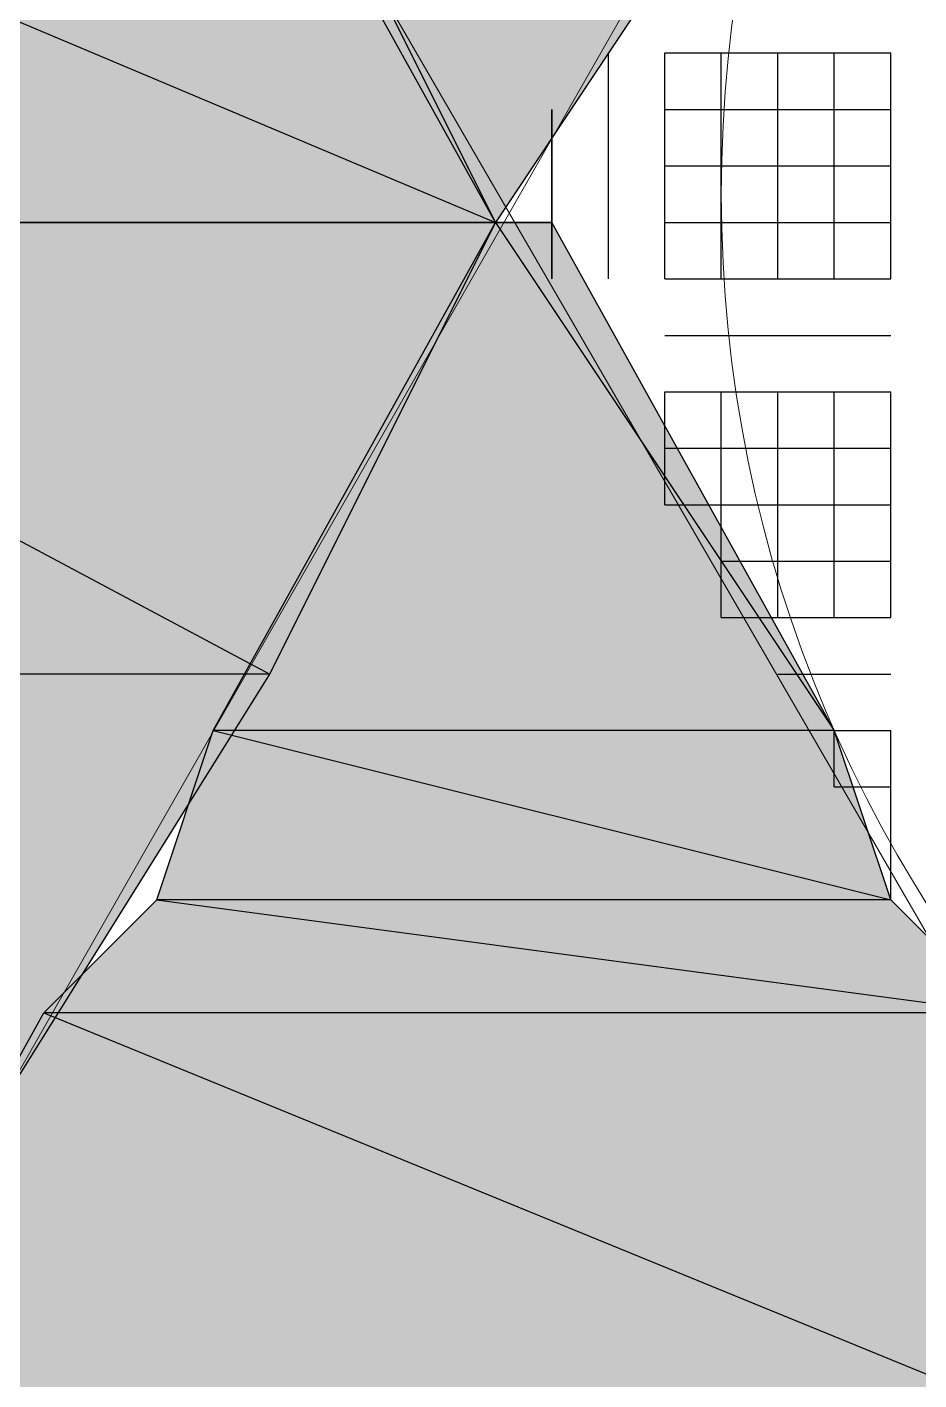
# Model space of a CAD drawing. Header units: millimetres. Extents: x 6 to 745025, y -1528 to 119936.
# Drawn here: x 179.495 to 180.164, y 109.001 to 110.016 of the extents above; entities that cross this region are included whole.
import ezdxf

# ---------------------------------------------------------------- set-up
doc = ezdxf.new("R2010")
doc.units = ezdxf.units.MM
doc.header["$MEASUREMENT"] = 0
doc.layers.get('0').update_dxf_attribs({"linetype": 'CONTINUOUS'})

msp = doc.modelspace()

# ---------------------------------------------------------------- hatches: boundary and pattern name
at = {"true_color": 0x000006}
msp.add_hatch(color=0, dxfattribs=at).paths.add_polyline_path([(179.6344, 110.2501), (180.1001, 110.2501), (179.8461, 109.8691)])
at = {"true_color": 0x000003}
h = msp.add_hatch(color=0, dxfattribs=at)
h.paths.add_polyline_path([(179.6768, 110.2078), (179.0418, 110.2078), (179.8461, 109.8691)])
h.paths.add_polyline_path([(179.0418, 110.2078), (179.8461, 109.8691), (179.0418, 109.8691)])
h = msp.add_hatch(color=0, dxfattribs=at)
h.paths.add_polyline_path([(179.0418, 109.8691), (179.8461, 109.8691)])
h.paths.add_polyline_path([(179.8461, 109.8691), (179.0418, 109.8691)])
h = msp.add_hatch(color=0, dxfattribs=at)
h.paths.add_polyline_path([(179.8461, 109.8691), (179.0418, 109.8691), (179.6768, 109.5304)])
h.paths.add_polyline_path([(179.0418, 109.8691), (179.6768, 109.5304), (179.0418, 109.5304)])
at = {"true_color": 0x000006}
h = msp.add_hatch(color=0, dxfattribs=at)
h.paths.add_polyline_path([(179.8884, 109.8691), (179.8461, 109.8691), (180.1001, 109.4881)])
h.paths.add_polyline_path([(179.8461, 109.8691), (180.1001, 109.4881), (179.6344, 109.4881)])
at = {"true_color": 0x000003}
h = msp.add_hatch(color=0, dxfattribs=at)
h.paths.add_polyline_path([(179.6768, 109.5304), (179.0418, 109.5304), (179.4651, 109.1918)])
h.paths.add_polyline_path([(179.0418, 109.5304), (179.4651, 109.1918), (179.1688, 109.1918)])
at = {"true_color": 0x000006}
h = msp.add_hatch(color=0, dxfattribs=at)
h.paths.add_polyline_path([(180.1001, 109.4881), (179.6344, 109.4881), (180.1424, 109.3611)])
h.paths.add_polyline_path([(179.6344, 109.4881), (180.1424, 109.3611), (179.5921, 109.3611)])
h = msp.add_hatch(color=0, dxfattribs=at)
h.paths.add_polyline_path([(180.1424, 109.3611), (179.5921, 109.3611), (180.2271, 109.2764)])
h.paths.add_polyline_path([(179.5921, 109.3611), (180.2271, 109.2764), (179.5074, 109.2764)])
h = msp.add_hatch(color=0, dxfattribs=at)
h.paths.add_polyline_path([(180.2271, 109.2764), (179.5074, 109.2764), (180.4388, 108.8954)])
h.paths.add_polyline_path([(179.5074, 109.2764), (180.4388, 108.8954), (179.2958, 108.8954)])

# ---------------------------------------------------------------- linework, layer by layer
at = {"color": 0, "linetype": 'Continuous', "lineweight": 25, "true_color": 0x000002}
for p, q in [((179.9308, 109.9961), (179.9308, 109.9961)), ((179.9308, 109.9961), (179.9308, 109.9961)), ((179.9308, 109.9961), (179.9308, 109.9961)), ((179.9308, 109.9961), (179.9308, 109.9961)), ((179.9308, 109.9961), (179.9308, 109.9961)), ((179.9308, 109.9961), (179.9308, 109.9961)), ((179.9308, 109.9961), (179.9308, 109.9961)), ((179.9731, 109.9961), (180.0154, 109.9961)), ((179.9731, 109.9961), (180.0154, 109.9961)), ((179.9731, 109.9961), (180.0154, 109.9961)), ((179.9731, 109.9961), (180.0154, 109.9961)), ((179.9731, 109.9961), (180.0154, 109.9961)), ((179.9731, 109.9961), (180.0154, 109.9961)), ((179.9731, 109.9961), (180.0154, 109.9961)), ((180.0154, 109.9538), (180.0154, 109.9961)), ((180.0154, 109.9961), (180.0154, 109.9961)), ((179.8884, 109.9538), (179.8884, 109.9538)), ((179.8884, 109.9538), (179.8884, 109.9538)), ((179.8884, 109.9538), (179.8884, 109.9538)), ((179.9308, 109.9538), (179.9308, 109.9538)), ((179.9308, 109.9538), (179.9308, 109.9538)), ((179.9308, 109.9538), (179.9308, 109.9538)), ((179.9308, 109.9538), (179.9308, 109.9538)), ((179.9308, 109.9538), (179.9308, 109.9538)), ((179.9308, 109.9538), (179.9308, 109.9538)), ((179.9308, 109.9538), (179.9308, 109.9538)), ((179.9731, 109.9538), (180.0154, 109.9538)), ((179.9731, 109.9538), (180.0154, 109.9538)), ((179.9731, 109.9538), (180.0154, 109.9538)), ((179.9731, 109.9538), (180.0154, 109.9538)), ((179.9731, 109.9538), (180.0154, 109.9538)), ((179.9731, 109.9538), (180.0154, 109.9538)), ((179.9731, 109.9538), (180.0154, 109.9538)), ((179.8884, 109.9114), (179.8884, 109.9114)), ((179.8884, 109.9114), (179.8884, 109.9114)), ((179.8884, 109.9114), (179.8884, 109.9114)), ((179.8884, 109.9114), (179.8884, 109.9114)), ((179.8884, 109.9114), (179.8884, 109.9114)), ((179.8884, 109.9114), (179.8884, 109.9114)), ((179.8884, 109.9114), (179.8884, 109.9114)), ((179.9308, 109.9114), (179.9308, 109.9114)), ((179.9308, 109.9114), (179.9308, 109.9114)), ((179.9308, 109.9114), (179.9308, 109.9114)), ((179.9308, 109.9114), (179.9308, 109.9114)), ((179.9308, 109.9114), (179.9308, 109.9114)), ((179.9308, 109.9114), (179.9308, 109.9114)), ((179.9308, 109.9114), (179.9308, 109.9114)), ((179.9731, 109.9114), (180.0154, 109.9114)), ((179.9731, 109.9114), (180.0154, 109.9114)), ((179.9731, 109.9114), (180.0154, 109.9114)), ((179.9731, 109.9114), (180.0154, 109.9114)), ((179.9731, 109.9114), (180.0154, 109.9114)), ((179.9731, 109.9114), (180.0154, 109.9114)), ((179.9731, 109.9114), (180.0154, 109.9114)), ((179.8461, 109.8691), (179.8884, 109.8691)), ((179.8884, 109.8691), (179.8884, 109.8691)), ((179.8884, 109.8691), (179.8884, 109.8691)), ((179.8884, 109.8691), (179.8884, 109.8691)), ((179.8884, 109.8691), (179.8884, 109.8691)), ((179.8884, 109.8691), (179.8884, 109.8691)), ((179.8884, 109.8691), (179.8884, 109.8691)), ((179.9308, 109.8691), (179.9308, 109.8691)), ((179.9308, 109.8691), (179.9308, 109.8691)), ((179.9308, 109.8691), (179.9308, 109.8691)), ((179.9308, 109.8691), (179.9308, 109.8691)), ((179.9308, 109.8691), (179.9308, 109.8691)), ((179.9308, 109.8691), (179.9308, 109.8691)), ((179.9308, 109.8691), (179.9308, 109.8691)), ((179.9731, 109.8691), (180.0154, 109.8691)), ((179.9731, 109.8691), (180.0154, 109.8691)), ((179.9731, 109.8691), (180.0154, 109.8691)), ((179.9731, 109.8691), (180.0154, 109.8691)), ((179.9731, 109.8691), (180.0154, 109.8691)), ((179.9731, 109.8691), (180.0154, 109.8691)), ((179.9731, 109.8691), (180.0154, 109.8691)), ((179.8884, 109.8268), (179.8884, 109.8268)), ((179.8884, 109.8268), (179.8884, 109.8268)), ((179.8884, 109.8268), (179.8884, 109.8268)), ((179.8884, 109.8268), (179.8884, 109.8268)), ((179.8884, 109.8268), (179.8884, 109.8268)), ((179.8884, 109.8268), (179.8884, 109.8268)), ((179.8884, 109.8268), (179.8884, 109.8268)), ((179.8884, 109.8268), (179.8884, 109.8268)), ((179.9308, 109.8268), (179.9308, 109.8268)), ((179.9308, 109.8268), (179.9308, 109.8268)), ((179.9308, 109.8268), (179.9308, 109.8268)), ((179.9308, 109.8268), (179.9308, 109.8268)), ((179.9308, 109.8268), (179.9308, 109.8268)), ((179.9308, 109.8268), (179.9308, 109.8268)), ((179.9308, 109.8268), (179.9308, 109.8268)), ((179.9308, 109.8268), (179.9308, 109.8268)), ((179.9731, 109.8268), (180.0154, 109.8268)), ((179.9731, 109.8268), (180.0154, 109.8268)), ((179.9731, 109.8268), (180.0154, 109.8268)), ((179.9731, 109.8268), (180.0154, 109.8268)), ((179.9731, 109.8268), (180.0154, 109.8268)), ((179.9731, 109.8268), (180.0154, 109.8268)), ((179.9731, 109.8268), (180.0154, 109.8268)), ((179.9731, 109.8268), (180.0154, 109.8268)), ((179.9308, 109.7844), (179.9308, 109.7844)), ((179.9308, 109.7844), (179.9308, 109.7844)), ((179.9308, 109.7844), (179.9308, 109.7844)), ((179.9308, 109.7844), (179.9308, 109.7844)), ((179.9308, 109.7844), (179.9308, 109.7844)), ((179.9308, 109.7844), (179.9308, 109.7844)), ((179.9308, 109.7844), (179.9308, 109.7844)), ((179.9308, 109.7844), (179.9308, 109.7844)), ((179.9308, 109.7844), (179.9308, 109.7844)), ((179.9308, 109.7844), (179.9308, 109.7844)), ((179.9308, 109.7844), (179.9308, 109.7844)), ((179.9308, 109.7844), (179.9308, 109.7844)), ((179.9308, 109.7844), (179.9308, 109.7844)), ((179.9308, 109.7844), (179.9308, 109.7844)), ((179.9731, 109.7844), (180.0154, 109.7844)), ((179.9731, 109.7844), (180.0154, 109.7844)), ((179.9731, 109.7844), (180.0154, 109.7844)), ((179.9731, 109.7844), (180.0154, 109.7844)), ((179.9731, 109.7844), (180.0154, 109.7844)), ((179.9731, 109.7844), (180.0154, 109.7844)), ((179.9731, 109.7844), (180.0154, 109.7844)), ((179.9731, 109.7844), (179.9731, 109.7844)), ((179.9731, 109.7844), (179.9731, 109.7844)), ((179.9731, 109.7844), (179.9731, 109.7844)), ((179.9731, 109.7844), (179.9731, 109.7844)), ((179.9731, 109.7844), (179.9731, 109.7844)), ((179.9731, 109.7844), (179.9731, 109.7844)), ((179.9731, 109.7844), (179.9731, 109.7844)), ((179.9731, 109.7844), (179.9731, 109.7844)), ((180.0154, 109.7844), (180.0154, 109.7844)), ((180.0154, 109.7844), (180.0154, 109.7844)), ((180.0154, 109.7844), (180.0154, 109.7844)), ((180.0154, 109.7844), (180.0154, 109.7844)), ((179.9308, 109.7421), (179.9308, 109.7421)), ((179.9308, 109.7421), (179.9308, 109.7421)), ((179.9308, 109.7421), (179.9308, 109.7421)), ((179.9308, 109.7421), (179.9308, 109.7421)), ((179.9308, 109.7421), (179.9308, 109.7421)), ((179.9308, 109.7421), (179.9308, 109.7421)), ((179.9308, 109.7421), (179.9308, 109.7421)), ((179.9308, 109.7421), (179.9308, 109.7421)), ((179.9308, 109.7421), (179.9308, 109.7421)), ((179.9731, 109.7421), (180.0154, 109.7421)), ((179.9731, 109.7421), (180.0154, 109.7421)), ((179.9731, 109.7421), (180.0154, 109.7421)), ((179.9731, 109.7421), (180.0154, 109.7421)), ((179.9731, 109.7421), (180.0154, 109.7421)), ((179.9731, 109.7421), (180.0154, 109.7421)), ((179.9731, 109.7421), (180.0154, 109.7421)), ((179.9731, 109.7421), (179.9731, 109.7421)), ((179.9731, 109.6998), (179.9731, 109.7421)), ((179.9731, 109.6998), (179.9731, 109.7421)), ((179.9731, 109.6998), (179.9731, 109.7421)), ((179.9731, 109.6998), (179.9731, 109.7421)), ((179.9731, 109.6998), (180.0154, 109.6998)), ((179.9731, 109.6998), (180.0154, 109.6998)), ((179.9731, 109.6998), (180.0154, 109.6998)), ((179.9731, 109.6998), (180.0154, 109.6998)), ((179.9731, 109.6998), (180.0154, 109.6998)), ((179.9731, 109.6998), (180.0154, 109.6998)), ((179.9731, 109.6998), (180.0154, 109.6998)), ((179.9731, 109.6574), (180.0154, 109.6574)), ((179.9731, 109.6574), (180.0154, 109.6574)), ((179.9731, 109.6574), (180.0154, 109.6574)), ((179.9731, 109.6574), (180.0154, 109.6574)), ((180.0154, 109.6574), (180.0578, 109.6574)), ((180.0154, 109.6574), (180.0578, 109.6574)), ((180.0154, 109.6574), (180.0578, 109.6574)), ((180.0154, 109.6151), (180.0578, 109.6151)), ((180.0154, 109.6151), (180.0578, 109.6151)), ((180.0154, 109.6151), (180.0578, 109.6151)), ((180.0154, 109.6151), (180.0578, 109.6151)), ((180.0154, 109.6151), (180.0578, 109.6151)), ((180.0154, 109.6151), (180.0578, 109.6151)), ((180.0154, 109.6151), (180.0578, 109.6151)), ((180.0578, 109.5728), (180.0578, 109.6151)), ((180.0154, 109.5728), (180.0578, 109.5728)), ((180.0154, 109.5728), (180.0578, 109.5728)), ((180.0154, 109.5728), (180.0578, 109.5728)), ((180.0578, 109.5728), (180.0578, 109.5728)), ((180.0578, 109.5728), (180.0578, 109.5728)), ((180.0578, 109.5728), (180.0578, 109.5728)), ((180.0578, 109.5728), (180.0578, 109.5728)), ((180.0578, 109.5728), (180.0578, 109.5728)), ((180.0578, 109.5728), (180.0578, 109.5728)), ((180.0578, 109.5728), (180.0578, 109.5728)), ((180.0578, 109.5728), (180.0578, 109.5728)), ((180.0578, 109.5304), (180.0578, 109.5304)), ((180.0578, 109.5304), (180.0578, 109.5304)), ((180.0578, 109.5304), (180.0578, 109.5304)), ((180.0578, 109.5304), (180.0578, 109.5304)), ((180.0578, 109.5304), (180.0578, 109.5304)), ((180.0578, 109.5304), (180.1001, 109.5304)), ((180.0578, 109.5304), (180.1001, 109.5304)), ((180.0578, 109.5304), (180.0578, 109.5304)), ((180.0578, 109.5304), (180.0578, 109.5304)), ((180.0578, 109.5304), (180.0578, 109.5304)), ((180.0578, 109.5304), (180.0578, 109.5304)), ((180.1001, 109.4881), (180.1001, 109.4881)), ((180.1001, 109.4881), (180.1001, 109.4881)), ((180.1001, 109.4881), (180.1001, 109.4881)), ((180.1001, 109.4881), (180.1001, 109.4881)), ((180.1001, 109.4881), (180.1001, 109.4881))]:
    msp.add_line(p, q, dxfattribs=at)
at = {"color": 0, "linetype": 'Continuous', "lineweight": 25, "true_color": 0x000001}
for p, q in [((180.0154, 109.7844), (180.0154, 109.7844)), ((180.0154, 109.7844), (180.0154, 109.7844)), ((180.0154, 109.7844), (180.0154, 109.7844)), ((180.0154, 109.7844), (180.0154, 109.7844)), ((180.0578, 109.7844), (180.0578, 109.7844)), ((180.0578, 109.7844), (180.0578, 109.7844)), ((180.0578, 109.7844), (180.0578, 109.7844)), ((180.0578, 109.7844), (180.0578, 109.7844)), ((180.0578, 109.7844), (180.0578, 109.7844)), ((180.0578, 109.7844), (180.0578, 109.7844)), ((180.0578, 109.7844), (180.0578, 109.7844)), ((180.1001, 109.7844), (180.1001, 109.7844)), ((180.1001, 109.7844), (180.1001, 109.7844)), ((180.1001, 109.7844), (180.1001, 109.7844)), ((180.1001, 109.7844), (180.1001, 109.7844)), ((180.1001, 109.7844), (180.1001, 109.7844)), ((180.1001, 109.7844), (180.1001, 109.7844)), ((180.1001, 109.7844), (180.1001, 109.7844)), ((180.1424, 109.7844), (180.1424, 109.7844)), ((180.1424, 109.7844), (180.1424, 109.7844)), ((180.1424, 109.7844), (180.1424, 109.7844)), ((180.1424, 109.7844), (180.1424, 109.7844)), ((180.1424, 109.7844), (180.1424, 109.7844)), ((180.1424, 109.7844), (180.1424, 109.7844)), ((180.1424, 109.7844), (180.1424, 109.7844)), ((180.0154, 109.7421), (180.0154, 109.7421)), ((180.0154, 109.6998), (180.0154, 109.7421)), ((180.0578, 109.5304), (180.0578, 109.5304)), ((180.0578, 109.5304), (180.0578, 109.5304)), ((180.1001, 109.5304), (180.1424, 109.5304)), ((180.1001, 109.5304), (180.1424, 109.5304)), ((180.1001, 109.5304), (180.1001, 109.5304)), ((180.1001, 109.5304), (180.1001, 109.5304)), ((180.1001, 109.5304), (180.1001, 109.5304)), ((180.1001, 109.5304), (180.1001, 109.5304)), ((180.1001, 109.5304), (180.1001, 109.5304)), ((180.1001, 109.5304), (180.1001, 109.5304)), ((180.1001, 109.5304), (180.1001, 109.5304)), ((180.1424, 109.5304), (180.1424, 109.5304)), ((180.1424, 109.5304), (180.1424, 109.5304)), ((180.1424, 109.5304), (180.1424, 109.5304)), ((180.1424, 109.5304), (180.1424, 109.5304)), ((180.1424, 109.5304), (180.1424, 109.5304)), ((180.1424, 109.5304), (180.1424, 109.5304)), ((180.1424, 109.5304), (180.1424, 109.5304)), ((180.1001, 109.4881), (180.1424, 109.4881)), ((180.1001, 109.4881), (180.1424, 109.4881)), ((180.1001, 109.4881), (180.1424, 109.4881)), ((180.1001, 109.4881), (180.1424, 109.4881)), ((180.1001, 109.4881), (180.1424, 109.4881)), ((180.1001, 109.4881), (180.1424, 109.4881)), ((180.1001, 109.4881), (180.1424, 109.4881)), ((180.1001, 109.4881), (180.1001, 109.4881)), ((180.1001, 109.4881), (180.1001, 109.4881)), ((180.1001, 109.4881), (180.1001, 109.4881)), ((180.1001, 109.4881), (180.1001, 109.4881)), ((180.1001, 109.4458), (180.1001, 109.4881)), ((180.1001, 109.4458), (180.1001, 109.4881)), ((180.1001, 109.4458), (180.1001, 109.4881)), ((180.1424, 109.4458), (180.1424, 109.4881)), ((180.1001, 109.4458), (180.1424, 109.4458)), ((180.1001, 109.4458), (180.1424, 109.4458)), ((180.1001, 109.4458), (180.1424, 109.4458)), ((180.1001, 109.4458), (180.1424, 109.4458)), ((180.1001, 109.4458), (180.1424, 109.4458)), ((180.1424, 109.4458), (180.1424, 109.4458)), ((180.1424, 109.4458), (180.1424, 109.4458)), ((180.1424, 109.4034), (180.1424, 109.4034)), ((180.1424, 109.4034), (180.1424, 109.4034)), ((180.1424, 109.4034), (180.1424, 109.4034)), ((180.1424, 109.4034), (180.1424, 109.4034)), ((180.1424, 109.4034), (180.1424, 109.4034)), ((180.1424, 109.4034), (180.1424, 109.4034)), ((180.1424, 109.4034), (180.1424, 109.4034)), ((180.1424, 109.3611), (180.1424, 109.3611)), ((180.1424, 109.3611), (180.1424, 109.3611)), ((180.1424, 109.3611), (180.1424, 109.3611)), ((180.1424, 109.3611), (180.1424, 109.3611))]:
    msp.add_line(p, q, dxfattribs=at)
at = {"color": 0, "linetype": 'Continuous', "lineweight": 18, "true_color": 0x000003}
msp.add_lwpolyline([(180.9891, 111.8588), (179.2958, 108.8954), (182.6824, 108.8954)], close=True, dxfattribs=at)
msp.add_lwpolyline([(180.9891, 107.8794), (182.6824, 110.8428), (179.2958, 110.8428), (180.9891, 107.9218)], dxfattribs=at)
at = {"color": 0, "linetype": 'Continuous', "lineweight": -2, "true_color": 0x000006}
for points in [[(179.6344, 110.2501), (180.1001, 110.2501), (179.8461, 109.8691)], [(179.8461, 109.8691), (180.1001, 109.4881), (179.6344, 109.4881)], [(179.8461, 109.8691), (179.8884, 109.8691), (179.8884, 109.8691)], [(179.8884, 109.8691), (179.8461, 109.8691), (180.1001, 109.4881)], [(179.6344, 109.4881), (180.1424, 109.3611), (179.5921, 109.3611)], [(180.1001, 109.4881), (179.6344, 109.4881), (180.1424, 109.3611)], [(179.5921, 109.3611), (180.2271, 109.2764), (179.5074, 109.2764)], [(180.1424, 109.3611), (179.5921, 109.3611), (180.2271, 109.2764)], [(179.5074, 109.2764), (180.4388, 108.8954), (179.2958, 108.8954)], [(180.2271, 109.2764), (179.5074, 109.2764), (180.4388, 108.8954)]]:
    msp.add_lwpolyline(points, close=True, dxfattribs=at)
at = {"color": 0, "linetype": 'Continuous', "lineweight": -2, "true_color": 0x000003}
for points in [[(179.6768, 110.2078), (179.0418, 110.2078), (179.8461, 109.8691)], [(179.0418, 110.2078), (179.8461, 109.8691), (179.0418, 109.8691)], [(179.0418, 109.8691), (179.8461, 109.8691), (179.8461, 109.8691)], [(179.8461, 109.8691), (179.8461, 109.8691), (179.0418, 109.8691)], [(179.8461, 109.8691), (179.0418, 109.8691), (179.6768, 109.5304)], [(179.0418, 109.8691), (179.6768, 109.5304), (179.0418, 109.5304)], [(179.6768, 109.5304), (179.0418, 109.5304), (179.4651, 109.1918)]]:
    msp.add_lwpolyline(points, close=True, dxfattribs=at)
at = {"color": 0, "linetype": 'Continuous', "lineweight": 25, "true_color": 0x000002}
for points in [[(179.9308, 109.8268), (179.9308, 109.8691), (179.9308, 109.9114), (179.9308, 109.9538), (179.9308, 109.9961)], [(179.9308, 109.8268), (179.9308, 109.8691), (179.9308, 109.9114), (179.9308, 109.9538), (179.9308, 109.9961)], [(179.9308, 109.8268), (179.9308, 109.8691), (179.9308, 109.9114), (179.9308, 109.9538), (179.9308, 109.9961)], [(179.9308, 109.8268), (179.9308, 109.8691), (179.9308, 109.9114), (179.9308, 109.9538), (179.9308, 109.9961)], [(179.9308, 109.8268), (179.9308, 109.8691), (179.9308, 109.9114), (179.9308, 109.9538), (179.9308, 109.9961)], [(179.9731, 109.8268), (179.9731, 109.8691), (179.9731, 109.9114), (179.9731, 109.9538), (179.9731, 109.9961)], [(179.9731, 109.8268), (179.9731, 109.8691), (179.9731, 109.9114), (179.9731, 109.9538), (179.9731, 109.9961)], [(179.9731, 109.8268), (179.9731, 109.8691), (179.9731, 109.9114), (179.9731, 109.9538), (179.9731, 109.9961)], [(179.9731, 109.8268), (179.9731, 109.8691), (179.9731, 109.9114), (179.9731, 109.9538), (179.9731, 109.9961)], [(179.9731, 109.8268), (179.9731, 109.8691), (179.9731, 109.9114), (179.9731, 109.9538), (179.9731, 109.9961)], [(179.9731, 109.8268), (179.9731, 109.8691), (179.9731, 109.9114), (179.9731, 109.9538), (179.9731, 109.9961)], [(179.9731, 109.8268), (179.9731, 109.8691), (179.9731, 109.9114), (179.9731, 109.9538), (179.9731, 109.9961)], [(179.9731, 109.8268), (179.9731, 109.8691), (179.9731, 109.9114), (179.9731, 109.9538), (179.9731, 109.9961)], [(180.0154, 109.8268), (180.0154, 109.8691), (180.0154, 109.9114), (180.0154, 109.9538), (180.0154, 109.9961)], [(180.0154, 109.8268), (180.0154, 109.8691), (180.0154, 109.9114), (180.0154, 109.9538), (180.0154, 109.9961)], [(180.0154, 109.8268), (180.0154, 109.8691), (180.0154, 109.9114), (180.0154, 109.9538), (180.0154, 109.9961)], [(179.9308, 109.8268), (179.9308, 109.8691), (179.9308, 109.9114), (179.9308, 109.9538)], [(179.9308, 109.8268), (179.9308, 109.8691), (179.9308, 109.9114), (179.9308, 109.9538)], [(179.9731, 109.6574), (179.9731, 109.6998), (179.9731, 109.7421)], [(179.9731, 109.6574), (179.9731, 109.6998), (179.9731, 109.7421)], [(179.9731, 109.6574), (179.9731, 109.6998), (179.9731, 109.7421)], [(180.0154, 109.6574), (180.0154, 109.6998), (180.0154, 109.7421)], [(180.0154, 109.6151), (180.0154, 109.6574), (180.0154, 109.6998), (180.0154, 109.7421)], [(180.0154, 109.6151), (180.0154, 109.6574), (180.0154, 109.6998), (180.0154, 109.7421)], [(180.0154, 109.6151), (180.0154, 109.6574), (180.0154, 109.6998), (180.0154, 109.7421)], [(180.0154, 109.6151), (180.0154, 109.6574), (180.0154, 109.6998), (180.0154, 109.7421)], [(180.0154, 109.5728), (180.0154, 109.6151), (180.0154, 109.6574), (180.0154, 109.6998)], [(180.0154, 109.5728), (180.0154, 109.6151), (180.0154, 109.6574)], [(180.0578, 109.5728), (180.0578, 109.6151), (180.0578, 109.6574)]]:
    msp.add_lwpolyline(points, dxfattribs=at)
at = {"color": 0, "linetype": 'Continuous', "lineweight": 25, "true_color": 0x000001}
for points in [[(180.0154, 109.9961), (180.0578, 109.9961), (180.1001, 109.9961), (180.1424, 109.9961)], [(180.0154, 109.9961), (180.0578, 109.9961), (180.1001, 109.9961), (180.1424, 109.9961)], [(180.0154, 109.9961), (180.0578, 109.9961), (180.1001, 109.9961), (180.1424, 109.9961)], [(180.0154, 109.9961), (180.0578, 109.9961), (180.1001, 109.9961), (180.1424, 109.9961)], [(180.0154, 109.9961), (180.0578, 109.9961), (180.1001, 109.9961), (180.1424, 109.9961)], [(180.0154, 109.9961), (180.0578, 109.9961), (180.1001, 109.9961), (180.1424, 109.9961)], [(180.0154, 109.9961), (180.0578, 109.9961), (180.1001, 109.9961), (180.1424, 109.9961)], [(180.0154, 109.8268), (180.0154, 109.8691), (180.0154, 109.9114), (180.0154, 109.9538), (180.0154, 109.9961)], [(180.0154, 109.8268), (180.0154, 109.8691), (180.0154, 109.9114), (180.0154, 109.9538), (180.0154, 109.9961)], [(180.0154, 109.8268), (180.0154, 109.8691), (180.0154, 109.9114), (180.0154, 109.9538), (180.0154, 109.9961)], [(180.0578, 109.8268), (180.0578, 109.8691), (180.0578, 109.9114), (180.0578, 109.9538), (180.0578, 109.9961)], [(180.0578, 109.8268), (180.0578, 109.8691), (180.0578, 109.9114), (180.0578, 109.9538), (180.0578, 109.9961)], [(180.0578, 109.8268), (180.0578, 109.8691), (180.0578, 109.9114), (180.0578, 109.9538), (180.0578, 109.9961)], [(180.0578, 109.8268), (180.0578, 109.8691), (180.0578, 109.9114), (180.0578, 109.9538), (180.0578, 109.9961)], [(180.0578, 109.8268), (180.0578, 109.8691), (180.0578, 109.9114), (180.0578, 109.9538), (180.0578, 109.9961)], [(180.0578, 109.8268), (180.0578, 109.8691), (180.0578, 109.9114), (180.0578, 109.9538), (180.0578, 109.9961)], [(180.0578, 109.8268), (180.0578, 109.8691), (180.0578, 109.9114), (180.0578, 109.9538), (180.0578, 109.9961)], [(180.1001, 109.8268), (180.1001, 109.8691), (180.1001, 109.9114), (180.1001, 109.9538), (180.1001, 109.9961)], [(180.1001, 109.8268), (180.1001, 109.8691), (180.1001, 109.9114), (180.1001, 109.9538), (180.1001, 109.9961)], [(180.1001, 109.8268), (180.1001, 109.8691), (180.1001, 109.9114), (180.1001, 109.9538), (180.1001, 109.9961)], [(180.1001, 109.8268), (180.1001, 109.8691), (180.1001, 109.9114), (180.1001, 109.9538), (180.1001, 109.9961)], [(180.1001, 109.8268), (180.1001, 109.8691), (180.1001, 109.9114), (180.1001, 109.9538), (180.1001, 109.9961)], [(180.1001, 109.8268), (180.1001, 109.8691), (180.1001, 109.9114), (180.1001, 109.9538), (180.1001, 109.9961)], [(180.1001, 109.8268), (180.1001, 109.8691), (180.1001, 109.9114), (180.1001, 109.9538), (180.1001, 109.9961)], [(180.1424, 109.8268), (180.1424, 109.8691), (180.1424, 109.9114), (180.1424, 109.9538), (180.1424, 109.9961)], [(180.1424, 109.8268), (180.1424, 109.8691), (180.1424, 109.9114), (180.1424, 109.9538), (180.1424, 109.9961)], [(180.1424, 109.8268), (180.1424, 109.8691), (180.1424, 109.9114), (180.1424, 109.9538), (180.1424, 109.9961)], [(180.1424, 109.8268), (180.1424, 109.8691), (180.1424, 109.9114), (180.1424, 109.9538), (180.1424, 109.9961)], [(180.1424, 109.8268), (180.1424, 109.8691), (180.1424, 109.9114), (180.1424, 109.9538), (180.1424, 109.9961)], [(180.1424, 109.8268), (180.1424, 109.8691), (180.1424, 109.9114), (180.1424, 109.9538), (180.1424, 109.9961)], [(180.1424, 109.8268), (180.1424, 109.8691), (180.1424, 109.9114), (180.1424, 109.9538), (180.1424, 109.9961)], [(180.0154, 109.9538), (180.0578, 109.9538), (180.1001, 109.9538), (180.1424, 109.9538)], [(180.0154, 109.9538), (180.0578, 109.9538), (180.1001, 109.9538), (180.1424, 109.9538)], [(180.0154, 109.9538), (180.0578, 109.9538), (180.1001, 109.9538), (180.1424, 109.9538)], [(180.0154, 109.9538), (180.0578, 109.9538), (180.1001, 109.9538), (180.1424, 109.9538)], [(180.0154, 109.9538), (180.0578, 109.9538), (180.1001, 109.9538), (180.1424, 109.9538)], [(180.0154, 109.9538), (180.0578, 109.9538), (180.1001, 109.9538), (180.1424, 109.9538)], [(180.0154, 109.9538), (180.0578, 109.9538), (180.1001, 109.9538), (180.1424, 109.9538)], [(180.0154, 109.8268), (180.0154, 109.8691), (180.0154, 109.9114), (180.0154, 109.9538)], [(180.0154, 109.9114), (180.0578, 109.9114), (180.1001, 109.9114), (180.1424, 109.9114)], [(180.0154, 109.9114), (180.0578, 109.9114), (180.1001, 109.9114), (180.1424, 109.9114)], [(180.0154, 109.9114), (180.0578, 109.9114), (180.1001, 109.9114), (180.1424, 109.9114)], [(180.0154, 109.9114), (180.0578, 109.9114), (180.1001, 109.9114), (180.1424, 109.9114)], [(180.0154, 109.9114), (180.0578, 109.9114), (180.1001, 109.9114), (180.1424, 109.9114)], [(180.0154, 109.9114), (180.0578, 109.9114), (180.1001, 109.9114), (180.1424, 109.9114)], [(180.0154, 109.9114), (180.0578, 109.9114), (180.1001, 109.9114), (180.1424, 109.9114)], [(180.0154, 109.8691), (180.0578, 109.8691), (180.1001, 109.8691), (180.1424, 109.8691)], [(180.0154, 109.8691), (180.0578, 109.8691), (180.1001, 109.8691), (180.1424, 109.8691)], [(180.0154, 109.8691), (180.0578, 109.8691), (180.1001, 109.8691), (180.1424, 109.8691)], [(180.0154, 109.8691), (180.0578, 109.8691), (180.1001, 109.8691), (180.1424, 109.8691)], [(180.0154, 109.8691), (180.0578, 109.8691), (180.1001, 109.8691), (180.1424, 109.8691)], [(180.0154, 109.8691), (180.0578, 109.8691), (180.1001, 109.8691), (180.1424, 109.8691)], [(180.0154, 109.8691), (180.0578, 109.8691), (180.1001, 109.8691), (180.1424, 109.8691)], [(180.0154, 109.8268), (180.0578, 109.8268), (180.1001, 109.8268), (180.1424, 109.8268)], [(180.0154, 109.8268), (180.0578, 109.8268), (180.1001, 109.8268), (180.1424, 109.8268)], [(180.0154, 109.8268), (180.0578, 109.8268), (180.1001, 109.8268), (180.1424, 109.8268)], [(180.0154, 109.8268), (180.0578, 109.8268), (180.1001, 109.8268), (180.1424, 109.8268)], [(180.0154, 109.8268), (180.0578, 109.8268), (180.1001, 109.8268), (180.1424, 109.8268)], [(180.0154, 109.8268), (180.0578, 109.8268), (180.1001, 109.8268), (180.1424, 109.8268)], [(180.0154, 109.8268), (180.0578, 109.8268), (180.1001, 109.8268), (180.1424, 109.8268)], [(180.0154, 109.8268), (180.0578, 109.8268), (180.1001, 109.8268), (180.1424, 109.8268)], [(180.0154, 109.7844), (180.0578, 109.7844), (180.1001, 109.7844), (180.1424, 109.7844)], [(180.0154, 109.7844), (180.0578, 109.7844), (180.1001, 109.7844), (180.1424, 109.7844)], [(180.0154, 109.7844), (180.0578, 109.7844), (180.1001, 109.7844), (180.1424, 109.7844)], [(180.0154, 109.7844), (180.0578, 109.7844), (180.1001, 109.7844), (180.1424, 109.7844)], [(180.0154, 109.7844), (180.0578, 109.7844), (180.1001, 109.7844), (180.1424, 109.7844)], [(180.0154, 109.7844), (180.0578, 109.7844), (180.1001, 109.7844), (180.1424, 109.7844)], [(180.0154, 109.7844), (180.0578, 109.7844), (180.1001, 109.7844), (180.1424, 109.7844)], [(180.0154, 109.7421), (180.0578, 109.7421), (180.1001, 109.7421), (180.1424, 109.7421)], [(180.0154, 109.7421), (180.0578, 109.7421), (180.1001, 109.7421), (180.1424, 109.7421)], [(180.0154, 109.7421), (180.0578, 109.7421), (180.1001, 109.7421), (180.1424, 109.7421)], [(180.0154, 109.7421), (180.0578, 109.7421), (180.1001, 109.7421), (180.1424, 109.7421)], [(180.0154, 109.7421), (180.0578, 109.7421), (180.1001, 109.7421), (180.1424, 109.7421)], [(180.0154, 109.7421), (180.0578, 109.7421), (180.1001, 109.7421), (180.1424, 109.7421)], [(180.0154, 109.7421), (180.0578, 109.7421), (180.1001, 109.7421), (180.1424, 109.7421)], [(180.0154, 109.6574), (180.0154, 109.6998), (180.0154, 109.7421)], [(180.0578, 109.6574), (180.0578, 109.6998), (180.0578, 109.7421)], [(180.0578, 109.6151), (180.0578, 109.6574), (180.0578, 109.6998), (180.0578, 109.7421)], [(180.0578, 109.5728), (180.0578, 109.6151), (180.0578, 109.6574), (180.0578, 109.6998), (180.0578, 109.7421)], [(180.0578, 109.5728), (180.0578, 109.6151), (180.0578, 109.6574), (180.0578, 109.6998), (180.0578, 109.7421)], [(180.0578, 109.5728), (180.0578, 109.6151), (180.0578, 109.6574), (180.0578, 109.6998), (180.0578, 109.7421)], [(180.0578, 109.5728), (180.0578, 109.6151), (180.0578, 109.6574), (180.0578, 109.6998), (180.0578, 109.7421)], [(180.0578, 109.5728), (180.0578, 109.6151), (180.0578, 109.6574), (180.0578, 109.6998), (180.0578, 109.7421)], [(180.1001, 109.5728), (180.1001, 109.6151), (180.1001, 109.6574), (180.1001, 109.6998), (180.1001, 109.7421)], [(180.1001, 109.5728), (180.1001, 109.6151), (180.1001, 109.6574), (180.1001, 109.6998), (180.1001, 109.7421)], [(180.1001, 109.5728), (180.1001, 109.6151), (180.1001, 109.6574), (180.1001, 109.6998), (180.1001, 109.7421)], [(180.1001, 109.5728), (180.1001, 109.6151), (180.1001, 109.6574), (180.1001, 109.6998), (180.1001, 109.7421)], [(180.1001, 109.5728), (180.1001, 109.6151), (180.1001, 109.6574), (180.1001, 109.6998), (180.1001, 109.7421)], [(180.1001, 109.5728), (180.1001, 109.6151), (180.1001, 109.6574), (180.1001, 109.6998), (180.1001, 109.7421)], [(180.1001, 109.5728), (180.1001, 109.6151), (180.1001, 109.6574), (180.1001, 109.6998), (180.1001, 109.7421)], [(180.1424, 109.5728), (180.1424, 109.6151), (180.1424, 109.6574), (180.1424, 109.6998), (180.1424, 109.7421)], [(180.1424, 109.5728), (180.1424, 109.6151), (180.1424, 109.6574), (180.1424, 109.6998), (180.1424, 109.7421)], [(180.1424, 109.5728), (180.1424, 109.6151), (180.1424, 109.6574), (180.1424, 109.6998), (180.1424, 109.7421)], [(180.1424, 109.5728), (180.1424, 109.6151), (180.1424, 109.6574), (180.1424, 109.6998), (180.1424, 109.7421)], [(180.1424, 109.5728), (180.1424, 109.6151), (180.1424, 109.6574), (180.1424, 109.6998), (180.1424, 109.7421)], [(180.1424, 109.5728), (180.1424, 109.6151), (180.1424, 109.6574), (180.1424, 109.6998), (180.1424, 109.7421)], [(180.1424, 109.5728), (180.1424, 109.6151), (180.1424, 109.6574), (180.1424, 109.6998), (180.1424, 109.7421)], [(180.0154, 109.6998), (180.0578, 109.6998), (180.1001, 109.6998), (180.1424, 109.6998)], [(180.0154, 109.6998), (180.0578, 109.6998), (180.1001, 109.6998), (180.1424, 109.6998)], [(180.0154, 109.6998), (180.0578, 109.6998), (180.1001, 109.6998), (180.1424, 109.6998)], [(180.0154, 109.6998), (180.0578, 109.6998), (180.1001, 109.6998), (180.1424, 109.6998)], [(180.0154, 109.6998), (180.0578, 109.6998), (180.1001, 109.6998), (180.1424, 109.6998)], [(180.0154, 109.6998), (180.0578, 109.6998), (180.1001, 109.6998), (180.1424, 109.6998)], [(180.0154, 109.6998), (180.0578, 109.6998), (180.1001, 109.6998), (180.1424, 109.6998)], [(180.0154, 109.6574), (180.0578, 109.6574), (180.1001, 109.6574), (180.1424, 109.6574)], [(180.0154, 109.6574), (180.0578, 109.6574), (180.1001, 109.6574), (180.1424, 109.6574)], [(180.0154, 109.6574), (180.0578, 109.6574), (180.1001, 109.6574), (180.1424, 109.6574)], [(180.0154, 109.6574), (180.0578, 109.6574), (180.1001, 109.6574), (180.1424, 109.6574)], [(180.0578, 109.6574), (180.1001, 109.6574), (180.1424, 109.6574)], [(180.0578, 109.6574), (180.1001, 109.6574), (180.1424, 109.6574)], [(180.0578, 109.6574), (180.1001, 109.6574), (180.1424, 109.6574)], [(180.0578, 109.6151), (180.1001, 109.6151), (180.1424, 109.6151)], [(180.0578, 109.6151), (180.1001, 109.6151), (180.1424, 109.6151)], [(180.0578, 109.6151), (180.1001, 109.6151), (180.1424, 109.6151)], [(180.0578, 109.6151), (180.1001, 109.6151), (180.1424, 109.6151)], [(180.0578, 109.6151), (180.1001, 109.6151), (180.1424, 109.6151)], [(180.0578, 109.6151), (180.1001, 109.6151), (180.1424, 109.6151)], [(180.0578, 109.6151), (180.1001, 109.6151), (180.1424, 109.6151)], [(180.0578, 109.5728), (180.1001, 109.5728), (180.1424, 109.5728)], [(180.0578, 109.5728), (180.1001, 109.5728), (180.1424, 109.5728)], [(180.0578, 109.5728), (180.1001, 109.5728), (180.1424, 109.5728)], [(180.0578, 109.5728), (180.1001, 109.5728), (180.1424, 109.5728)], [(180.0578, 109.5728), (180.1001, 109.5728), (180.1424, 109.5728)], [(180.0578, 109.5728), (180.1001, 109.5728), (180.1424, 109.5728)], [(180.0578, 109.5728), (180.1001, 109.5728), (180.1424, 109.5728)], [(180.0578, 109.5728), (180.1001, 109.5728), (180.1424, 109.5728)], [(180.0578, 109.5304), (180.1001, 109.5304), (180.1424, 109.5304)], [(180.0578, 109.5304), (180.1001, 109.5304), (180.1424, 109.5304)], [(180.0578, 109.5304), (180.1001, 109.5304), (180.1424, 109.5304)], [(180.0578, 109.5304), (180.1001, 109.5304), (180.1424, 109.5304)], [(180.0578, 109.5304), (180.1001, 109.5304), (180.1424, 109.5304)], [(180.1424, 109.4034), (180.1424, 109.4458), (180.1424, 109.4881)], [(180.1424, 109.4034), (180.1424, 109.4458), (180.1424, 109.4881)], [(180.1424, 109.4034), (180.1424, 109.4458), (180.1424, 109.4881)], [(180.1424, 109.4034), (180.1424, 109.4458), (180.1424, 109.4881)], [(180.1424, 109.3611), (180.1424, 109.4034), (180.1424, 109.4458), (180.1424, 109.4881)], [(180.1424, 109.3611), (180.1424, 109.4034), (180.1424, 109.4458), (180.1424, 109.4881)]]:
    msp.add_lwpolyline(points, dxfattribs=at)
at = {"color": 0, "linetype": 'Continuous', "lineweight": 25, "true_color": 0x000002}
for points in [[(179.8884, 109.9538), (179.8884, 109.9114), (179.8884, 109.8691), (179.8884, 109.8268), (179.8884, 109.8691), (179.8884, 109.9114)], [(179.8884, 109.9114), (179.8884, 109.8691), (179.8884, 109.9114), (179.8884, 109.8691), (179.8884, 109.8268), (179.8884, 109.8691)]]:
    msp.add_lwpolyline(points, close=True, dxfattribs=at)
at = {"color": 0, "linetype": 'Continuous', "lineweight": 18, "true_color": 0x000003}
for points in [[(181.0103, 111.8588), (179.9231, 111.8588), (179.0418, 110.9774), (179.0418, 109.8903)], [(181.0103, 110.8851), (180.4608, 110.8851), (180.0154, 110.4397), (180.0154, 109.8903)], [(179.0418, 109.8903), (179.0418, 108.8031), (179.9231, 107.9218), (181.0103, 107.9218)], [(180.0154, 109.8903), (180.0154, 109.3408), (180.4608, 108.8954), (181.0103, 108.8954)]]:
    msp.add_open_spline(points, degree=3, dxfattribs=at)

doc.saveas('drawing.dxf')
